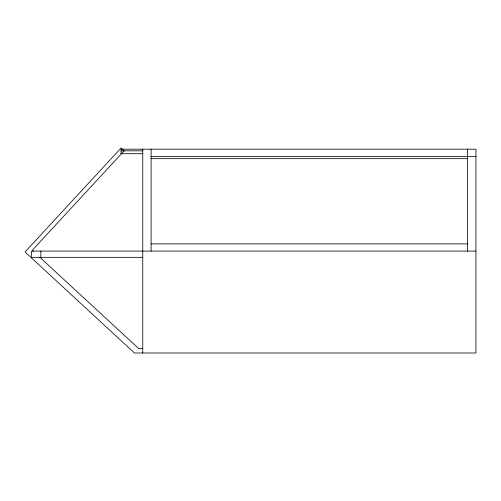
<?xml version="1.0" encoding="UTF-8"?>
<svg xmlns="http://www.w3.org/2000/svg" width="501" height="501" viewBox="0 0 501 501"><rect width="100%" height="100%" fill="white"/><g stroke="black" fill="none" stroke-linecap="round" stroke-linejoin="round"><path stroke-width="0.75" d="M121.067 150.839L142.754 150.839M120.885 153.701L142.754 153.701M151.083 156.406L475.95 156.406M151.083 158.66L467.621 158.66M151.083 243.874L467.621 243.874M475.95 251.089L31.488 251.089L31.488 257.339L142.754 257.339M142.754 348.477L138.589 348.477L39.748 257.17M33.423 251.333L32.277 250.268L124.123 150.839L121.067 148.014L25.05 251.953L134.425 352.986L475.95 352.986L475.95 149.192L121.067 149.192L121.067 153.701M467.621 149.192L467.621 251.089M151.083 149.192L151.083 251.089M142.754 149.192L142.754 352.986M40.857 251.089L40.857 257.339"/></g></svg>
